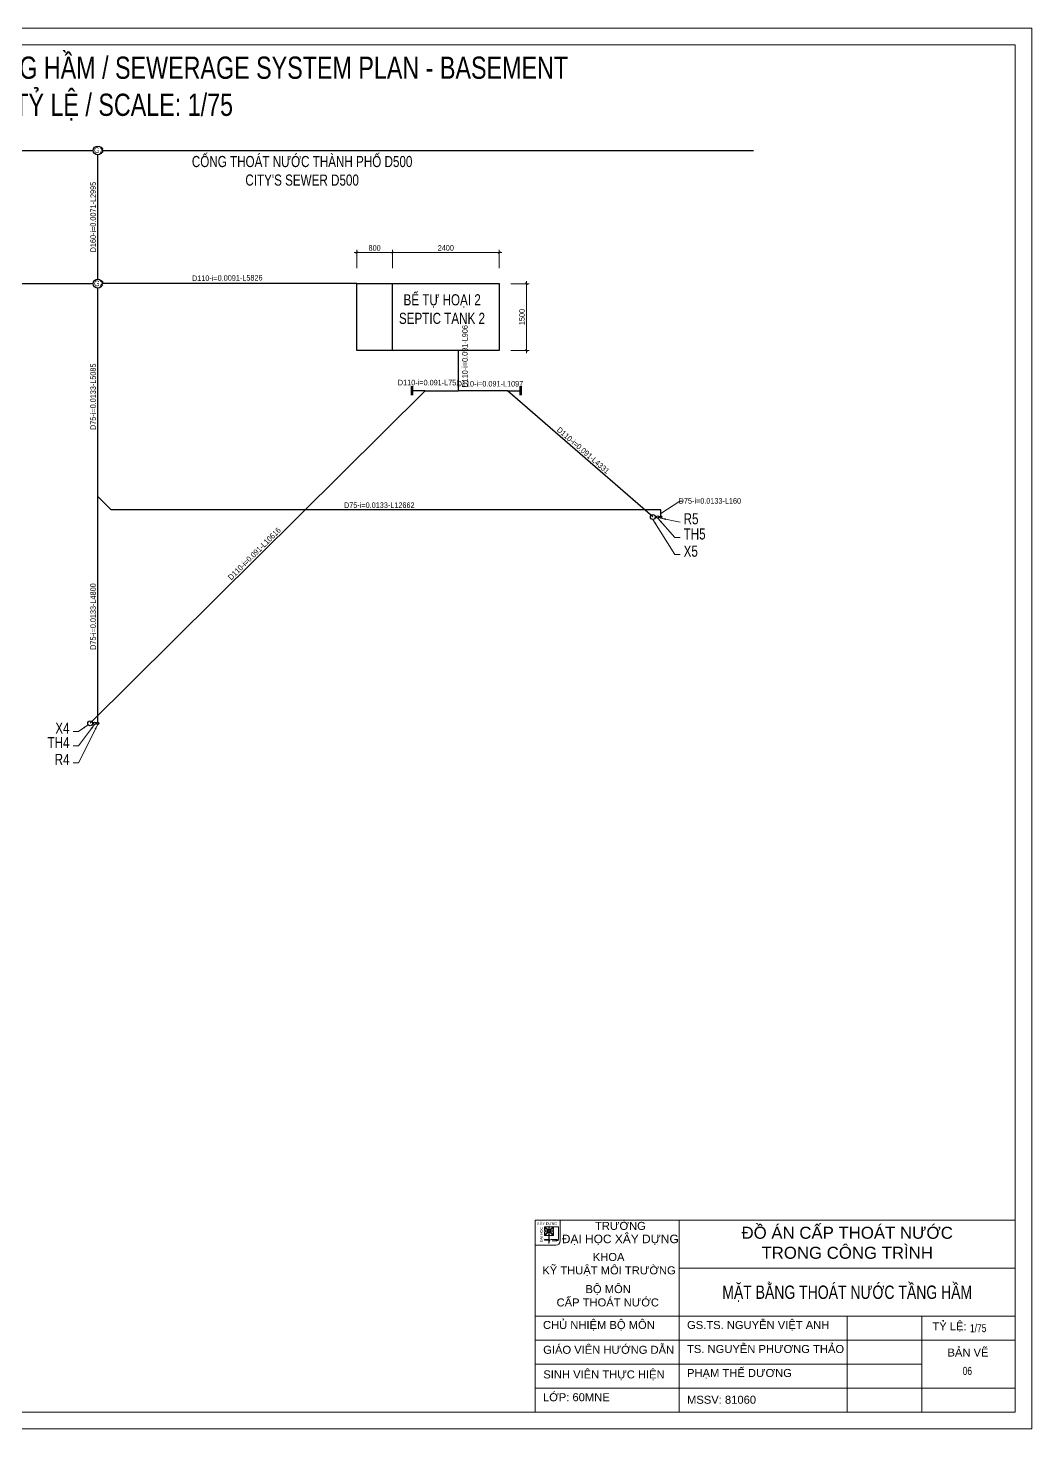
# Model space of a CAD drawing. Header units: millimetres. Extents: x -819040 to 60987, y -269988 to 131461.
# Drawn here: x -85958 to -63381, y -44067 to -12567 of the extents above; entities that cross this region are included whole.
import ezdxf
from ezdxf.enums import TextEntityAlignment as Align

# ---------------------------------------------------------------- set-up
doc = ezdxf.new("R2010")
doc.units = ezdxf.units.MM
doc.layers.get('0').update_dxf_attribs({"lineweight": 9})
doc.layers.get('Defpoints').update_dxf_attribs({"lineweight": 9})
for name, color, linetype, lineweight in [('BE TU HOAI', 6, 'Continuous', 30), ('GHI CHU', 51, 'Continuous', 9), ('GHI CHU @ 100', 51, 'Continuous', 9), ('GHI CHU @ 50', 51, 'Continuous', 9), ('KHUNG GIAY-A2', 7, 'Continuous', 9), ('KHUNG TEN', 7, 'Continuous', 9), ('KICH THUOC', 21, 'Continuous', 13), ('KICH THUOC @ 50', 21, 'Continuous', 13), ('NETMANH', 43, 'Continuous', 9), ('NETMANH @ 50', 43, 'Continuous', 9), ('THOAT HOI-CONTINOUS', 2, 'Continuous', 30), ('THOAT RUA-CONTINOUS', 3, 'Continuous', 30), ('THOAT RUA-MIENG BAT', 3, 'ONG_THOAT', 30), ('THOAT XI-CONTINOUS', 6, 'Continuous', 30), ('THOAT XI-MIENG BAT', 6, 'ONG_THOAT', 30)]:
    doc.layers.add(name, color=color, linetype=linetype, lineweight=lineweight)
doc.styles.add('ARIANH', font='VnArialH.TTF')
doc.styles.add('KICH THUOC', font='arial.ttf', dxfattribs={"width": 0.75})
doc.styles.get("Standard").update_dxf_attribs({"font": 'arial.ttf', "width": 0.75})
doc.styles.add('TCVN-10', font='arial.ttf', dxfattribs={"width": 0.75, "height": 10})
doc.styles.add('TCVN-2.5', font='arial.ttf', dxfattribs={"width": 0.75, "height": 2.5})
doc.linetypes.add('ONG_THOAT', pattern='A,6,-1,[")",Standard,S=2,R=0,X=-0.466667,Y=-1],-0.2', length=7.2)
doc.dimstyles.new('TCVN-2.5', dxfattribs={"dimtxt": 2.5, "dimasz": 1.2, "dimexe": 1.2, "dimexo": 0, "dimgap": 0.8, "dimtad": 1, "dimtoh": 1, "dimdec": 0, "dimzin": 0, "dimdsep": 46, "dimtxsty": 'KICH THUOC', "dimblk": 'ARCHTICK', "dimcen": 1.2, "dimdle": 1.2, "dimclrd": 31, "dimclre": 31, "dimclrt": 256, "dimadec": 0, "dimazin": 0, "dimtm": 1e-09, "dimtfac": 1, "dimtdec": 0, "dimtix": 1, "dimtofl": 0, "dimtmove": 0, "dimatfit": 2, "dimfxl": 7, "dimfxlon": 1, "dimtolj": 1, "dimtzin": 0, "dimlwd": -1, "dimlwe": -1, "dimarcsym": 1})
doc.dimstyles.new('TCVN-2.5 D-i-L', dxfattribs={"dimtxt": 2.5, "dimasz": 1.2, "dimexe": 1.2, "dimexo": 0, "dimgap": 0.8, "dimtad": 1, "dimtoh": 1, "dimdec": 0, "dimzin": 0, "dimdsep": 46, "dimtxsty": 'KICH THUOC', "dimblk": 'ARCHTICK', "dimcen": 1.2, "dimdle": 1.2, "dimse1": 1, "dimse2": 1, "dimsd1": 1, "dimsd2": 1, "dimclrd": 256, "dimclre": 256, "dimclrt": 256, "dimadec": 0, "dimazin": 0, "dimtm": 1e-09, "dimtfac": 1, "dimtdec": 0, "dimtofl": 0, "dimtmove": 1, "dimatfit": 2, "dimfxl": 1, "dimtolj": 1, "dimtzin": 0, "dimlwd": -1, "dimlwe": -1, "dimarcsym": 1})

# ---------------------------------------------------------------- blocks, each defined once
blk = doc.blocks.new('_ArchTick')
at = {"color": 0, "linetype": 'ByBlock', "const_width": 0.15}
blk.add_lwpolyline([(-0.5, -0.5), (0.5, 0.5)], dxfattribs=at)
blk = doc.blocks.new('*U281')
at = {"layer": 'KHUNG TEN'}
for p, q in [((0, 2880), (-7200, 2880)), ((-7200, 0), (-7200, 2880)), ((-6824, 2880), (-7200, 2880)), ((-7200, 2503), (-7200, 2880)), ((-7056, 2782), (-7005, 2782)), ((-7056, 2777), (-7056, 2782)), ((-7056, 2782), (-7005, 2782)), ((-7056, 2778), (-7056, 2782)), ((-7056, 2782), (-7005, 2782)), ((-7056, 2777), (-7056, 2782)), ((-7056, 2781), (-7006, 2781)), ((-7056, 2777), (-7056, 2781)), ((-7056, 2778), (-6997, 2720)), ((-7055, 2732), (-7056, 2778)), ((-7056, 2777), (-6998, 2719)), ((-7056, 2731), (-7056, 2777)), ((-7056, 2777), (-6998, 2719)), ((-7056, 2731), (-7056, 2777)), ((-7056, 2777), (-6998, 2719)), ((-7056, 2731), (-7056, 2777)), ((-7052, 2782), (-6994, 2724)), ((-7052, 2782), (-6994, 2724)), ((-7052, 2781), (-6994, 2723)), ((-7051, 2782), (-6993, 2724)), ((-6995, 2774), (-6991, 2769)), ((-6995, 2774), (-6991, 2769)), ((-6994, 2775), (-6990, 2770)), ((-6994, 2774), (-6991, 2769)), ((-6994, 2724), (-6994, 2770)), ((-6994, 2723), (-6994, 2770)), ((-6994, 2724), (-6994, 2770)), ((-6993, 2724), (-6993, 2771)), ((-6987, 2774), (-6991, 2769)), ((-6988, 2774), (-6991, 2769)), ((-6987, 2774), (-6991, 2769)), ((-6987, 2775), (-6990, 2770)), ((-6930, 2782), (-6988, 2724)), ((-6930, 2782), (-6988, 2724)), ((-6930, 2781), (-6988, 2723)), ((-6988, 2724), (-6988, 2770)), ((-6988, 2723), (-6988, 2770)), ((-6988, 2724), (-6988, 2770)), ((-6929, 2782), (-6987, 2724)), ((-6987, 2724), (-6987, 2771)), ((-6926, 2777), (-6984, 2719)), ((-6926, 2777), (-6984, 2719)), ((-6925, 2777), (-6984, 2719)), ((-6925, 2778), (-6983, 2720)), ((-6977, 2781), (-6847, 2781)), ((-6976, 2782), (-6847, 2782)), ((-6976, 2782), (-6846, 2782)), ((-6976, 2782), (-6847, 2782)), ((-6926, 2777), (-6926, 2782)), ((-6926, 2777), (-6926, 2781)), ((-6926, 2731), (-6926, 2777)), ((-6926, 2731), (-6926, 2777)), ((-6925, 2778), (-6925, 2782)), ((-6925, 2777), (-6925, 2782)), ((-6925, 2732), (-6925, 2778)), ((-6925, 2731), (-6925, 2777)), ((-6847, 2782), (-6847, 2595)), ((-6847, 2782), (-6847, 2595)), ((-6847, 2781), (-6847, 2595)), ((-6846, 2782), (-6846, 2596)), ((-6824, 2880), (-6824, 2570)), ((-5040, 0), (-5040, 2880)), ((0, 2160), (0, 2880)), ((-6994, 2589), (-7058, 2589)), ((-7058, 2582), (-7058, 2589)), ((-6994, 2589), (-7058, 2589)), ((-7058, 2583), (-7058, 2589)), ((-6994, 2588), (-7058, 2588)), ((-7058, 2582), (-7058, 2588)), ((-6994, 2583), (-7058, 2583)), ((-6994, 2582), (-7058, 2582)), ((-6994, 2582), (-7058, 2582)), ((-6993, 2589), (-7057, 2589)), ((-7057, 2583), (-7057, 2589)), ((-6993, 2583), (-7057, 2583)), ((-7056, 2655), (-6998, 2714)), ((-7056, 2656), (-6997, 2714)), ((-7056, 2656), (-6998, 2714)), ((-7056, 2655), (-6998, 2713)), ((-7055, 2703), (-7056, 2656)), ((-7056, 2702), (-7056, 2655)), ((-7056, 2702), (-7056, 2655)), ((-7056, 2702), (-7056, 2656)), ((-7056, 2656), (-7056, 2652)), ((-7056, 2656), (-7056, 2651)), ((-7056, 2655), (-7056, 2651)), ((-7056, 2655), (-7056, 2651)), ((-7056, 2652), (-7005, 2652)), ((-7056, 2651), (-7005, 2651)), ((-7056, 2651), (-7006, 2651)), ((-7056, 2651), (-7005, 2651)), ((-7052, 2651), (-6994, 2709)), ((-7052, 2651), (-6994, 2709)), ((-7052, 2651), (-6994, 2709)), ((-7051, 2720), (-7044, 2716)), ((-7051, 2712), (-7044, 2716)), ((-7051, 2652), (-6993, 2710)), ((-7050, 2721), (-7044, 2716)), ((-7050, 2721), (-7043, 2717)), ((-7050, 2721), (-7044, 2716)), ((-7050, 2713), (-7043, 2717)), ((-7050, 2712), (-7044, 2716)), ((-7050, 2712), (-7044, 2716)), ((-6998, 2719), (-7049, 2719)), ((-6997, 2720), (-7048, 2720)), ((-6998, 2719), (-7048, 2719)), ((-6998, 2719), (-7048, 2719)), ((-6998, 2714), (-7048, 2714)), ((-6998, 2714), (-7048, 2714)), ((-6998, 2713), (-7048, 2713)), ((-6997, 2714), (-7047, 2714)), ((-6994, 2529), (-6994, 2709)), ((-6994, 2529), (-6994, 2709)), ((-6994, 2529), (-6994, 2709)), ((-6994, 2657), (-6991, 2661)), ((-6994, 2657), (-6991, 2661)), ((-6994, 2657), (-6991, 2660)), ((-6985, 2574), (-6994, 2529)), ((-6986, 2574), (-6994, 2529)), ((-6985, 2574), (-6994, 2529)), ((-6993, 2530), (-6993, 2710)), ((-6993, 2658), (-6990, 2661)), ((-6985, 2575), (-6993, 2530)), ((-6991, 2661), (-6985, 2655)), ((-6991, 2661), (-6985, 2655)), ((-6991, 2660), (-6986, 2655)), ((-6990, 2661), (-6985, 2656)), ((-6930, 2651), (-6988, 2709)), ((-6988, 2560), (-6988, 2709)), ((-6930, 2651), (-6988, 2709)), ((-6988, 2560), (-6988, 2709)), ((-6930, 2651), (-6988, 2709)), ((-6988, 2560), (-6988, 2709)), ((-6929, 2652), (-6987, 2710)), ((-6987, 2561), (-6987, 2710)), ((-6984, 2719), (-6937, 2719)), ((-6984, 2719), (-6938, 2719)), ((-6984, 2719), (-6937, 2719)), ((-6926, 2655), (-6984, 2714)), ((-6984, 2714), (-6937, 2714)), ((-6925, 2656), (-6984, 2714)), ((-6984, 2714), (-6937, 2714)), ((-6926, 2655), (-6984, 2713)), ((-6984, 2713), (-6938, 2713)), ((-6983, 2720), (-6937, 2720)), ((-6925, 2656), (-6983, 2714)), ((-6983, 2714), (-6937, 2714)), ((-6977, 2651), (-6926, 2651)), ((-6976, 2652), (-6925, 2652)), ((-6976, 2651), (-6926, 2651)), ((-6976, 2651), (-6925, 2651)), ((-6865, 2591), (-6960, 2591)), ((-6865, 2591), (-6960, 2591)), ((-6864, 2592), (-6959, 2592)), ((-6865, 2591), (-6959, 2591)), ((-6888, 2575), (-6942, 2571)), ((-6888, 2575), (-6942, 2571)), ((-6888, 2575), (-6942, 2571)), ((-6872, 2571), (-6942, 2571)), ((-6872, 2571), (-6942, 2571)), ((-6872, 2571), (-6942, 2571)), ((-6887, 2576), (-6941, 2571)), ((-6871, 2571), (-6941, 2571)), ((-6934, 2720), (-6938, 2716)), ((-6934, 2720), (-6938, 2716)), ((-6933, 2720), (-6938, 2717)), ((-6938, 2717), (-6933, 2713)), ((-6938, 2716), (-6934, 2713)), ((-6938, 2716), (-6934, 2713)), ((-6933, 2721), (-6937, 2717)), ((-6937, 2717), (-6933, 2714)), ((-6926, 2702), (-6926, 2655)), ((-6926, 2702), (-6926, 2655)), ((-6926, 2655), (-6926, 2651)), ((-6926, 2655), (-6926, 2651)), ((-6925, 2703), (-6925, 2656)), ((-6925, 2702), (-6925, 2656)), ((-6925, 2656), (-6925, 2652)), ((-6925, 2656), (-6925, 2651)), ((-6890, 2503), (-7200, 2503)), ((0, 2160), (-5040, 2160)), ((0, 1440), (0, 2160)), ((-7200, 1440), (0, 1440)), ((-2520, 0), (-2520, 1440)), ((-1401, 0), (-1401, 1440)), ((0, 1080), (0, 1440)), ((-7200, 1080), (0, 1080)), ((0, 360), (0, 1080)), ((-7200, 720), (-1401, 720)), ((-7200, 360), (0, 360)), ((0, 0), (0, 360)), ((-5040, 0), (-7200, 0)), ((-2520, 0), (-5040, 0)), ((-1440, 0), (-2520, 0)), ((0, 0), (-1440, 0))]:
    blk.add_line(p, q, dxfattribs=at)
for points in [[(0, 0), (0, 1440), (-7200, 1440), (-7200, 0)], [(-7200, 0), (0, 0)]]:
    blk.add_lwpolyline(points, dxfattribs=at)
for centre, radius, start, end in [((-7044, 2731), 12.7, 182.09, 237.073), ((-7044, 2731), 12.7, 182.09, 237.073), ((-7043, 2731), 12.7, 182.09, 237.073), ((-7043, 2732), 12.7, 182.09, 237.073), ((-7006, 2770), 11.7, 0.049, 89.951), ((-7005, 2770), 11.7, 0.049, 89.951), ((-7005, 2771), 11.7, 0.049, 89.951), ((-7005, 2770), 11.7, 0.049, 89.951), ((-6976, 2770), 11.7, 90.049, 179.951), ((-6976, 2770), 11.7, 90.049, 179.951), ((-6977, 2770), 11.7, 90.049, 179.951), ((-6976, 2771), 11.7, 90.049, 179.951), ((-6938, 2731), 11.7, 270.0009, 359.9029), ((-6937, 2732), 11.7, 270.0009, 359.9029), ((-6937, 2731), 11.7, 270.0009, 359.9029), ((-6937, 2731), 11.7, 270.0009, 359.9029), ((-7045, 2702), 11.7, 117.544, 179.9029), ((-7045, 2702), 11.7, 117.544, 179.9029), ((-7044, 2702), 11.7, 117.544, 179.9029), ((-7044, 2703), 11.7, 117.544, 179.9029), ((-7006, 2663), 11.7, 270.049, 359.951), ((-7005, 2663), 11.7, 270.049, 359.951), ((-7005, 2664), 11.7, 270.049, 359.951), ((-7005, 2663), 11.7, 270.049, 359.951), ((-6976, 2663), 11.7, 180.049, 269.951), ((-6977, 2663), 11.7, 180.049, 269.951), ((-6976, 2663), 11.7, 180.049, 269.951), ((-6976, 2664), 11.7, 180.049, 269.951), ((-6960, 2563), 28.3, 89.9871, 156.3994), ((-6959, 2564), 28.3, 89.9871, 156.3994), ((-6960, 2563), 28.3, 89.9871, 156.3994), ((-6959, 2563), 28.3, 89.9871, 156.3994), ((-6938, 2702), 11.7, 0.0971, 89.9991), ((-6937, 2702), 11.7, 0.0971, 89.9991), ((-6937, 2703), 11.7, 0.0971, 89.9991), ((-6937, 2702), 11.7, 0.0971, 89.9991), ((-6890, 2569), 65.9, 270, 0), ((-6888, 2600), 24.5, 270, 339.999), ((-6888, 2599), 24.5, 270, 339.999), ((-6888, 2600), 24.5, 270, 339.999), ((-6887, 2600), 24.5, 270, 339.999), ((-6872, 2595), 24.7, 270, 0), ((-6872, 2595), 24.7, 270, 0), ((-6872, 2595), 24.7, 270, 0), ((-6871, 2596), 24.7, 270, 0)]:
    blk.add_arc(centre, radius, start, end, dxfattribs=at)
at = {"layer": 'KHUNG TEN', "style": 'ARIANH'}
for s, p in [('x   y dùng', (-7171, 2810)), ('¢', (-7128, 2809))]:
    blk.add_text(s, height=39, dxfattribs=at).set_placement(p)
blk.add_text('®¹i häc', height=39, rotation=90, dxfattribs=at).set_placement((-7085, 2551))
for s, insert, char_height, width, attachment_point in [('{\\fArial|b0|i0|c0|p34;TRƯỜNG}', (-6301, 2854), 120, 7638.54, 1), ('{\\fArial|b0|i0|c0|p34;ĐỒ ÁN CẤP THOÁT NƯỚC\\PTRONG CÔNG TRÌNH}', (-2520, 2540), 180, 5040, 5), ('{\\fArial|b0|i0|c0|p34;ĐẠI HỌC XÂY DỰNG}', (-6798, 2663), 128, 7638.54, 1), ('\\pi796.03087;{\\fArial|b0|i0|c0|p34;KHOA\\P\\pi38.66388;KỸ THUẬT MÔI TRƯỜNG }', (-7130, 2388), 120, 2055.12, 1), ('\\pi657.88068;{\\fArial|b0|i0|c0|p34;BỘ MÔN \\P\\pi224.82474;CẤP THOÁT NƯỚC}', (-7102, 1907), 120, 1969.62, 1), ('{\\fArial|b0|i0|c0|p34;CHỦ NHIỆM BỘ MÔN}', (-7081, 1369), 120, 2368.22, 1), ('{\\fArial|b0|i0|c0|p34;GS.TS. NGUYỄN VIỆT ANH}', (-4921, 1369), 120, 2368.22, 1), ('{\\fArial|b0|i0|c0|p34;TỶ LỆ:}', (-1243, 1348), 120, 1287.18, 1), ('{\\fArial|b0|i0|c0|p34;GIÁO VIÊN HƯỚNG DẪN}', (-7078, 997), 120, 2368.22, 1), ('{\\fArial|b0|i0|c0|p34;TS. NGUYỄN PHƯƠNG THẢO}', (-4921, 1009), 120, 2537.36, 1), ('{\\fArial|b0|i0|c0|p34;BẢN VẼ }', (-1017, 956), 120, 1287.18, 1), ('{\\fArial|b0|i0|c0|p34;SINH VIÊN THỰC HIỆN}', (-7076, 628), 120, 2368.22, 1), ('{\\fArial|b0|i0|c0|p34;PHẠM THẾ DƯƠNG}', (-4921, 649), 120, 2368.22, 1), ('L{\\fArial|b0|i0|c0|p34;Ớ}P: 60MNE', (-7081, 286), 120, 2368.22, 1), ('MSSV: 81060', (-4921, 248), 120, 2368.22, 1)]:
    blk.add_mtext(s, dxfattribs=dict(at, insert=insert, char_height=char_height, width=width, attachment_point=attachment_point))
at = {"layer": 'KHUNG TEN', "width": 0.75}
blk.add_attdef('TEN_BAN_VE', text='', height=200, dxfattribs=at).set_placement((-2520, 1800), align=Align.MIDDLE_CENTER)
at = {"layer": 'KHUNG TEN', "style": 'TCVN-10', "width": 0.75}
for tag, p in [('TY_LE', (-679, 1201)), ('STT', (-789, 561)), ('NGAY_HOAN_THANH', (-1271, 121))]:
    blk.add_attdef(tag, p, '', height=120, dxfattribs=at)
blk = doc.blocks.new('*D2007')
at = {"layer": 'Defpoints', "color": 0, "transparency": 16777216}
for p in [(-77026, -20721), (-77026, -20721), (-84561, -28200)]:
    blk.add_point(p, dxfattribs=at)
at = {"layer": 'KICH THUOC', "transparency": 16777216, "insert": (-80867, -24387), "char_height": 125, "attachment_point": 5, "rotation": 44.785, "style": 'KICH THUOC'}
blk.add_mtext('\\A1;D110-i=0.091-L10616', dxfattribs=at)
blk = doc.blocks.new('*D2008')
at = {"layer": 'Defpoints', "color": 0, "transparency": 16777216}
for p in [(-75178, -20721), (-71906, -23560), (-71906, -23560)]:
    blk.add_point(p, dxfattribs=at)
at = {"layer": 'KICH THUOC', "transparency": 16777216, "insert": (-73474, -22062), "char_height": 125, "attachment_point": 5, "rotation": 319.0496, "style": 'KICH THUOC'}
blk.add_mtext('\\A1;D110-i=0.091-L4331', dxfattribs=at)
blk = doc.blocks.new('*D2009')
at = {"layer": 'Defpoints', "color": 0, "transparency": 16777216}
for p in [(-76275, -20721), (-75178, -20721), (-75178, -20721)]:
    blk.add_point(p, dxfattribs=at)
at = {"layer": 'KICH THUOC', "transparency": 16777216, "insert": (-75570, -20565), "char_height": 125, "attachment_point": 5, "style": 'KICH THUOC'}
blk.add_mtext('\\A1;D110-i=0.091-L1097', dxfattribs=at)
blk = doc.blocks.new('*D2010')
at = {"layer": 'Defpoints', "color": 0, "transparency": 16777216}
for p in [(-77026, -20721), (-76275, -20721), (-76275, -20721)]:
    blk.add_point(p, dxfattribs=at)
at = {"layer": 'KICH THUOC', "transparency": 16777216, "insert": (-76939, -20540), "char_height": 125, "attachment_point": 5, "style": 'KICH THUOC'}
blk.add_mtext('\\A1;D110-i=0.091-L751', dxfattribs=at)
blk = doc.blocks.new('*D2011')
at = {"layer": 'Defpoints', "color": 0, "transparency": 16777216}
for p in [(-76275, -19815), (-76045, -19815), (-76275, -20721)]:
    blk.add_point(p, dxfattribs=at)
at = {"layer": 'KICH THUOC', "transparency": 16777216, "insert": (-76133, -19949), "char_height": 125, "attachment_point": 5, "rotation": 90, "style": 'KICH THUOC'}
blk.add_mtext('\\A1;D110-i=0.091-L906', dxfattribs=at)
blk = doc.blocks.new('*D2014')
at = {"layer": 'Defpoints', "color": 0, "transparency": 16777216}
for p in [(-84390, -23400), (-84390, -23400), (-84390, -28200)]:
    blk.add_point(p, dxfattribs=at)
at = {"layer": 'KICH THUOC', "transparency": 16777216, "insert": (-84494, -25800), "char_height": 125, "attachment_point": 5, "rotation": 90, "style": 'KICH THUOC'}
blk.add_mtext('\\A1;D75-i=0.0133-L4800', dxfattribs=at)
blk = doc.blocks.new('*D2015')
at = {"layer": 'Defpoints', "color": 0, "transparency": 16777216}
for p in [(-84390, -18315), (-84390, -18315), (-84390, -23400)]:
    blk.add_point(p, dxfattribs=at)
at = {"layer": 'KICH THUOC', "transparency": 16777216, "insert": (-84494, -20857), "char_height": 125, "attachment_point": 5, "rotation": 90, "style": 'KICH THUOC'}
blk.add_mtext('\\A1;D75-i=0.0133-L5085', dxfattribs=at)
blk = doc.blocks.new('*D2018')
at = {"layer": 'Defpoints', "color": 0, "transparency": 16777216}
for p in [(-91043, -18315), (-84390, -18315), (-84390, -18315)]:
    blk.add_point(p, dxfattribs=at)
at = {"layer": 'KICH THUOC', "transparency": 16777216, "insert": (-87716, -18211), "char_height": 125, "attachment_point": 5, "style": 'KICH THUOC'}
blk.add_mtext('\\A1;D125-i=0.008-L6653', dxfattribs=at)
blk = doc.blocks.new('*D2019')
at = {"layer": 'Defpoints', "color": 0, "transparency": 16777216}
for p in [(-78564, -18269), (-78564, -18269), (-84390, -18315)]:
    blk.add_point(p, dxfattribs=at)
at = {"layer": 'KICH THUOC', "transparency": 16777216, "insert": (-81477, -18188), "char_height": 125, "attachment_point": 5, "rotation": 0.4514, "style": 'KICH THUOC'}
blk.add_mtext('\\A1;D110-i=0.0091-L5826', dxfattribs=at)
blk = doc.blocks.new('*D2020')
at = {"layer": 'Defpoints', "color": 0, "transparency": 16777216}
for p in [(-84390, -15320), (-84390, -15320), (-84390, -18315)]:
    blk.add_point(p, dxfattribs=at)
at = {"layer": 'KICH THUOC', "transparency": 16777216, "insert": (-84493, -16817), "char_height": 125, "attachment_point": 5, "rotation": 90, "style": 'KICH THUOC'}
blk.add_mtext('\\A1;D160-i=0.0071-L2995', dxfattribs=at)
blk = doc.blocks.new('*D2021')
at = {"layer": 'Defpoints', "color": 0, "transparency": 16777216}
for p in [(-84390, -23400), (-71728, -23400), (-71728, -23400)]:
    blk.add_point(p, dxfattribs=at)
at = {"layer": 'KICH THUOC', "transparency": 16777216, "insert": (-78059, -23296), "char_height": 125, "attachment_point": 5, "style": 'KICH THUOC'}
blk.add_mtext('\\A1;D75-i=0.0133-L12662', dxfattribs=at)
blk = doc.blocks.new('*D2023')
at = {"layer": 'Defpoints', "color": 0, "transparency": 16777216}
for p in [(-71728, -23400), (-71728, -23400), (-71728, -23560)]:
    blk.add_point(p, dxfattribs=at)
at = {"layer": 'KICH THUOC', "transparency": 16777216, "insert": (-70625, -23200), "char_height": 125, "attachment_point": 5, "style": 'KICH THUOC'}
blk.add_mtext('\\A1;D75-i=0.0133-L160', dxfattribs=at)
blk = doc.blocks.new('*D2028')
at = {"layer": 'Defpoints', "color": 0, "transparency": 16777216}
for p in [(-75363, -18315), (-75363, -19815), (-74747, -19815)]:
    blk.add_point(p, dxfattribs=at)
at = {"layer": 'NETMANH', "color": 31, "transparency": 16777216}
for p, q in [((-74747, -18255), (-74747, -19875)), ((-75097, -18315), (-74687, -18315)), ((-75097, -19815), (-74687, -19815))]:
    blk.add_line(p, q, dxfattribs=at)
at = {"layer": 'NETMANH', "color": 31, "transparency": 16777216, "xscale": 59.99999999999995, "yscale": 59.99999999999995, "zscale": 59.99999999999995}
for p, rotation in [((-74747, -18315), 90), ((-74747, -19815), 270)]:
    blk.add_blockref('_ArchTick', p, dxfattribs=dict(at, rotation=rotation))
at = {"layer": 'NETMANH', "transparency": 16777216, "insert": (-74851, -19065), "char_height": 125, "attachment_point": 5, "rotation": 90, "style": 'KICH THUOC'}
blk.add_mtext('\\A1;1500', dxfattribs=at)
blk = doc.blocks.new('*D2102')
at = {"layer": 'Defpoints', "color": 0, "transparency": 16777216}
for p in [(-77764, -17616), (-78564, -18315), (-77764, -18315)]:
    blk.add_point(p, dxfattribs=at)
at = {"layer": 'KICH THUOC', "color": 31, "transparency": 16777216}
for p, q in [((-78624, -17616), (-77704, -17616)), ((-78564, -17966), (-78564, -17556)), ((-77764, -17966), (-77764, -17556))]:
    blk.add_line(p, q, dxfattribs=at)
at = {"layer": 'KICH THUOC', "color": 31, "transparency": 16777216, "xscale": 59.99999999999995, "yscale": 59.99999999999995, "zscale": 59.99999999999995, "rotation": 180}
blk.add_blockref('_ArchTick', (-78564, -17616), dxfattribs=at)
at = {"layer": 'KICH THUOC', "color": 31, "transparency": 16777216, "xscale": 59.99999999999995, "yscale": 59.99999999999995, "zscale": 59.99999999999995}
blk.add_blockref('_ArchTick', (-77764, -17616), dxfattribs=at)
at = {"layer": 'KICH THUOC', "transparency": 16777216, "insert": (-78164, -17512), "char_height": 125, "attachment_point": 5, "style": 'KICH THUOC'}
blk.add_mtext('\\A1;800', dxfattribs=at)
blk = doc.blocks.new('*D2103')
at = {"layer": 'Defpoints', "color": 0, "transparency": 16777216}
for p in [(-75363, -17616), (-77764, -18315), (-75363, -18315)]:
    blk.add_point(p, dxfattribs=at)
at = {"layer": 'KICH THUOC', "color": 31, "transparency": 16777216}
for p, q in [((-77824, -17616), (-75303, -17616)), ((-77764, -17966), (-77764, -17556)), ((-75363, -17966), (-75363, -17556))]:
    blk.add_line(p, q, dxfattribs=at)
at = {"layer": 'KICH THUOC', "color": 31, "transparency": 16777216, "xscale": 59.99999999999995, "yscale": 59.99999999999995, "zscale": 59.99999999999995, "rotation": 180}
blk.add_blockref('_ArchTick', (-77764, -17616), dxfattribs=at)
at = {"layer": 'KICH THUOC', "color": 31, "transparency": 16777216, "xscale": 59.99999999999995, "yscale": 59.99999999999995, "zscale": 59.99999999999995}
blk.add_blockref('_ArchTick', (-75363, -17616), dxfattribs=at)
at = {"layer": 'KICH THUOC', "transparency": 16777216, "insert": (-76563, -17512), "char_height": 125, "attachment_point": 5, "style": 'KICH THUOC'}
blk.add_mtext('\\A1;2400', dxfattribs=at)
blk = doc.blocks.new('ong_kiem_tra_ngang')
at = {"layer": 'THOAT XI-CONTINOUS'}
for p, q in [((0, 0), (0, -280)), ((101, -280), (-101, -280)), ((101, -310), (-101, -310))]:
    blk.add_line(p, q, dxfattribs=at)

msp = doc.modelspace()

# ---------------------------------------------------------------- linework, layer by layer
at = {"layer": 'BE TU HOAI'}
msp.add_line((-77763.5, -19814.9), (-77763.5, -18314.5), dxfattribs=at)
msp.add_lwpolyline([(-78563.5, -18314.5), (-75363.4, -18314.5), (-75363.4, -19814.9), (-78563.5, -19814.9)], close=True, dxfattribs=at)
at = {"layer": 'KHUNG GIAY-A2'}
for points in [[(-107931.1, -44066.5), (-63381.1, -44066.5), (-63381.1, -12566.5), (-107931.1, -12566.5)], [(-106056.1, -43691.5), (-63756.1, -43691.5), (-63756.1, -12941.5), (-106056.1, -12941.5)]]:
    msp.add_lwpolyline(points, close=True, dxfattribs=at)
at = {"layer": 'THOAT HOI-CONTINOUS'}
for centre in [(-71798.1, -23559.9), (-84460.1, -28199.9)]:
    msp.add_circle(centre, 25, dxfattribs=at)
at = {"layer": 'THOAT RUA-CONTINOUS'}
for centre, radius in [((-84389.7, -15319.9), 100), ((-84389.7, -18314.5), 100), ((-71727.7, -23559.9), 25), ((-84389.7, -28199.9), 25)]:
    msp.add_circle(centre, radius, dxfattribs=at)
at = {"layer": 'THOAT RUA-MIENG BAT'}
for p, q in [((-84389.7, -18214.5), (-84389.7, -15419.9)), ((-90943.1, -18314.5), (-84489.7, -18314.5)), ((-84389.7, -23100), (-84389.7, -18414.5)), ((-78563.5, -18314.5), (-84289.7, -18314.5)), ((-84389.7, -28199.9), (-84389.7, -23100)), ((-84089.7, -23400), (-84389.7, -23100)), ((-71727.7, -23400), (-84089.7, -23400)), ((-71727.7, -23559.9), (-71727.7, -23400))]:
    msp.add_line(p, q, dxfattribs=at)
at = {"layer": 'THOAT XI-CONTINOUS', "linetype": 'ByBlock'}
for p, q in [((-98342.2, -15319.9), (-84489.7, -15319.9)), ((-84289.7, -15319.9), (-69642.7, -15319.9))]:
    msp.add_line(p, q, dxfattribs=at)
at = {"layer": 'THOAT XI-CONTINOUS'}
for centre in [(-71906.4, -23559.9), (-84561.4, -28199.9)]:
    msp.add_circle(centre, 55, dxfattribs=at)
at = {"layer": 'THOAT XI-MIENG BAT'}
for p, q in [((-76275, -20721.2), (-76275, -19814.9)), ((-84561.4, -28199.9), (-77026.4, -20721.2)), ((-77026.4, -20721.2), (-76275, -20721.2)), ((-75177.6, -20721.2), (-76275, -20721.2)), ((-71906.4, -23559.9), (-75177.6, -20721.2))]:
    msp.add_line(p, q, dxfattribs=at)

# ---------------------------------------------------------------- block references
at = {"layer": 'GHI CHU'}
for p, rotation in [((-77026.4, -20721.2), 270), ((-75177.6, -20721.2), 90)]:
    msp.add_blockref('ong_kiem_tra_ngang', p, dxfattribs=dict(at, rotation=rotation))
at = {"layer": 'GHI CHU', "xscale": 1.5, "yscale": 1.5, "zscale": 1.5}
msp.add_blockref('*U281', (-63756.1, -43691.5), dxfattribs=at).add_auto_attribs({'TY_LE': '1/75', 'STT': '06', 'TEN_BAN_VE': 'MẶT BẰNG THOÁT NƯỚC TẦNG HẦM'})

# ---------------------------------------------------------------- texts
at = {"layer": 'GHI CHU', "insert": (-83687.1, -15443.5), "char_height": 250, "attachment_point": 1}
msp.add_mtext_dynamic_manual_height_columns("\\pi1413.34108;CỐNG THOÁT NƯỚC THÀNH PHỐ D500\\P\\pi2616.4874;CITY'S SEWER D500", width=7761.027, gutter_width=301.5, heights=[819.1], dxfattribs=at)
at = {"layer": 'GHI CHU @ 100', "insert": (-78119.6, -18552.5), "char_height": 250, "attachment_point": 1, "style": 'TCVN-2.5'}
msp.add_mtext_dynamic_manual_height_columns('\\pi605.51159;BỂ TỰ HOẠI 2\\P\\pi502.61681;SEPTIC TANK 2', width=2915.534, gutter_width=1250, heights=[0], dxfattribs=at)
at = {"layer": 'GHI CHU @ 100', "char_height": 250, "style": 'TCVN-2.5'}
for s, insert, attachment_point in [('R5', (-71215.3, -23729.2), 7), ('TH5', (-71215.3, -24070.5), 7), ('X5', (-71215.3, -24457.9), 7), ('X4', (-85023.6, -28432.8), 9), ('TH4', (-85023.6, -28756.8), 9), ('R4', (-85023.6, -29136.9), 9)]:
    msp.add_mtext(s, dxfattribs=dict(at, insert=insert, attachment_point=attachment_point))
at = {"layer": 'GHI CHU @ 50', "style": 'TCVN-2.5', "width": 0.75}
for s, p in [('G3', (-84473.6, -15375.8)), ('G2', (-84473.6, -18370.4))]:
    msp.add_text(s, height=125, dxfattribs=at).set_placement(p)
at = {"layer": 'GHI CHU @ 50', "insert": (-83808.1, -13930.8), "char_height": 500, "attachment_point": 5, "style": 'TCVN-10'}
msp.add_mtext_dynamic_manual_height_columns('MẶT BẰNG THOÁT NƯỚC TẦNG HẦM / SEWERAGE SYSTEM PLAN - BASEMENT\\PTỶ LỆ / SCALE: 1/75', width=21002.742, gutter_width=2500, heights=[0], dxfattribs=at)
at = {"layer": 'KICH THUOC @ 50', "insert": (-71236.4, -23142.1), "char_height": 125, "attachment_point": 1, "style": 'KICH THUOC'}
msp.add_mtext('\\A1;', dxfattribs=at)

# ---------------------------------------------------------------- dimensions: what is measured, and where the dimension line sits
at = {"layer": 'KICH THUOC @ 50'}
for p1, p2, distance, dimstyle, override, picture, middle in [((-84389.7, -18314.5), (-84389.7, -15319.9), 0, 'TCVN-2.5 D-i-L', {"dimscale": 50, "dimpost": 'D160-i=0.0071-L<>', "dimtix": 0, "dimtofl": 0, "dimtmove": 1, "dimatfit": 2}, '*D2020', (-84493.5, -16817.2)), ((-78563.5, -18314.5), (-77763.5, -18314.5), 698.4, 'TCVN-2.5', {"dimscale": 50, "dimtix": 0, "dimtofl": 0, "dimtmove": 0, "dimatfit": 2}, '*D2102', (-78163.5, -17512.3)), ((-91043.1, -18314.5), (-84389.7, -18314.5), 0, 'TCVN-2.5 D-i-L', {"dimscale": 50, "dimpost": 'D125-i=0.008-L<>', "dimtix": 0, "dimtofl": 0, "dimtmove": 1, "dimatfit": 2}, '*D2018', (-87716.4, -18210.6)), ((-84389.7, -18314.5), (-78563.5, -18268.6), 0, 'TCVN-2.5 D-i-L', {"dimscale": 50, "dimpost": 'D110-i=0.0091-L<>', "dimtix": 0, "dimtofl": 0, "dimtmove": 1, "dimatfit": 2}, '*D2019', (-81477.4, -18187.7)), ((-84389.6752, -23400), (-84389.6752, -18314.5044), 0, 'TCVN-2.5 D-i-L', {"dimscale": 50, "dimpost": 'D75-i=0.0133-L<>', "dimtix": 0, "dimtofl": 0, "dimtmove": 1, "dimatfit": 2}, '*D2015', (-84493.5394, -20857.2522)), ((-84561.4, -28199.9), (-77026.4, -20721.2), 0, 'TCVN-2.5 D-i-L', {"dimscale": 50, "dimpost": 'D110-i=0.091-L<>', "dimtix": 0, "dimtofl": 0, "dimtmove": 1, "dimatfit": 2}, '*D2007', (-80867, -24386.8)), ((-75177.6, -20721.2), (-71906.4, -23559.9), 0, 'TCVN-2.5 D-i-L', {"dimscale": 50, "dimpost": 'D110-i=0.091-L<>', "dimtix": 0, "dimtofl": 0, "dimtmove": 2, "dimatfit": 2}, '*D2008', (-73473.9, -22062.1)), ((-84389.7, -23400), (-71727.7, -23400), 0, 'TCVN-2.5 D-i-L', {"dimscale": 50, "dimpost": 'D75-i=0.0133-L<>', "dimtix": 0, "dimtofl": 0, "dimtmove": 1, "dimatfit": 2}, '*D2021', (-78058.7, -23296.1)), ((-84389.7, -28199.9), (-84389.7, -23400), 0, 'TCVN-2.5 D-i-L', {"dimscale": 50, "dimpost": 'D75-i=0.0133-L<>', "dimtix": 0, "dimtofl": 0, "dimtmove": 1, "dimatfit": 2}, '*D2014', (-84493.5, -25799.9))]:
    dim = msp.add_aligned_dim(p1=p1, p2=p2, distance=distance, dimstyle=dimstyle, override=override, dxfattribs=at)
    dim.commit()
    dim.dimension.update_dxf_attribs({"geometry": picture, "text_midpoint": middle})
dim = msp.add_linear_dim(base=(-75363.4, -17616.1), p1=(-77763.5, -18314.5), p2=(-75363.4, -18314.5), angle=180, dimstyle='TCVN-2.5', override={"dimscale": 50, "dimtix": 0, "dimtofl": 0, "dimtmove": 1, "dimatfit": 2}, dxfattribs=at)
dim.commit()
dim.dimension.update_dxf_attribs({"geometry": '*D2103', "text_midpoint": (-76563.5, -17512.3)})
for base, p1, p2, angle, override, picture, middle in [((-76044.6, -19814.9), (-76275, -20721.2), (-76275, -19814.9), 90, {"dimscale": 50, "dimpost": 'D110-i=0.091-L<>', "dimtix": 0, "dimtofl": 0, "dimtmove": 1, "dimatfit": 2}, '*D2011', (-76029.6, -19948.7)), ((-76275, -20721.2), (-77026.4, -20721.2), (-76275, -20721.2), 0, {"dimscale": 50, "dimpost": 'D110-i=0.091-L<>', "dimtix": 0, "dimtofl": 0, "dimtmove": 2, "dimatfit": 2}, '*D2010', (-76939.1, -20539.9)), ((-75177.6, -20721.2), (-76275, -20721.2), (-75177.6, -20721.2), 360, {"dimscale": 50, "dimpost": 'D110-i=0.091-L<>', "dimtix": 0, "dimtofl": 0, "dimtmove": 2, "dimatfit": 2}, '*D2009', (-75570.3, -20564.6)), ((-71727.7, -23400), (-71727.7, -23559.9), (-71727.7, -23400), 90, {"dimscale": 50, "dimpost": 'D75-i=0.0133-L<>', "dimtix": 0, "dimtofl": 0, "dimtmove": 2, "dimatfit": 2}, '*D2023', (-70625.4, -23200.2))]:
    dim = msp.add_linear_dim(base=base, p1=p1, p2=p2, angle=angle, dimstyle='TCVN-2.5 D-i-L', override=override, dxfattribs=at)
    dim.commit()
    dim.dimension.update_dxf_attribs({"geometry": picture, "text_midpoint": middle, "dimtype": 161})
at = {"layer": 'NETMANH @ 50'}
dim = msp.add_aligned_dim(p1=(-75363.4, -18314.5), p2=(-75363.4, -19814.9), distance=616.5, dimstyle='TCVN-2.5', override={"dimscale": 50, "dimtix": 0, "dimtofl": 0, "dimtmove": 0, "dimatfit": 2}, dxfattribs=at)
dim.commit()
dim.dimension.update_dxf_attribs({"geometry": '*D2028', "text_midpoint": (-74850.7, -19064.7)})

# ---------------------------------------------------------------- leaders
at = {"layer": 'GHI CHU @ 100', "annotation_type": 0, "has_hookline": 1}
for points, hookline_direction, text_width in [([(-71906.4, -23614.9), (-71415.3, -24407.9), (-71295.3, -24407.9)], 0, 308.7), ([(-71798.1, -23584.9), (-71415.3, -24020.5), (-71295.3, -24020.5)], 0, 478.2), ([(-71734.7, -23584.9), (-71295.3, -23679.2)], 0, 303.8), ([(-84460.1, -28224.9), (-84823.6, -28706.8), (-84943.6, -28706.8)], 1, 476), ([(-84604.7, -28233.8), (-84823.6, -28382.8), (-84943.6, -28382.8)], 1, 306.6), ([(-84389.7, -28224.9), (-84823.6, -29086.9), (-84943.6, -29086.9)], 1, 301.6)]:
    msp.add_leader(points, dimstyle='TCVN-2.5', override={"dimscale": 100, "dimgap": 0.8, "dimtad": 0}, dxfattribs=dict(at, hookline_direction=hookline_direction, text_width=text_width))
at = {"layer": 'KICH THUOC @ 50'}
msp.add_leader([(-71727.7, -23479.9), (-71297.2, -23204.6), (-71237.2, -23204.6)], dimstyle='TCVN-2.5 D-i-L', override={"dimscale": 50, "dimgap": 0.8, "dimtad": 0}, dxfattribs=at)

doc.saveas('drawing.dxf')
